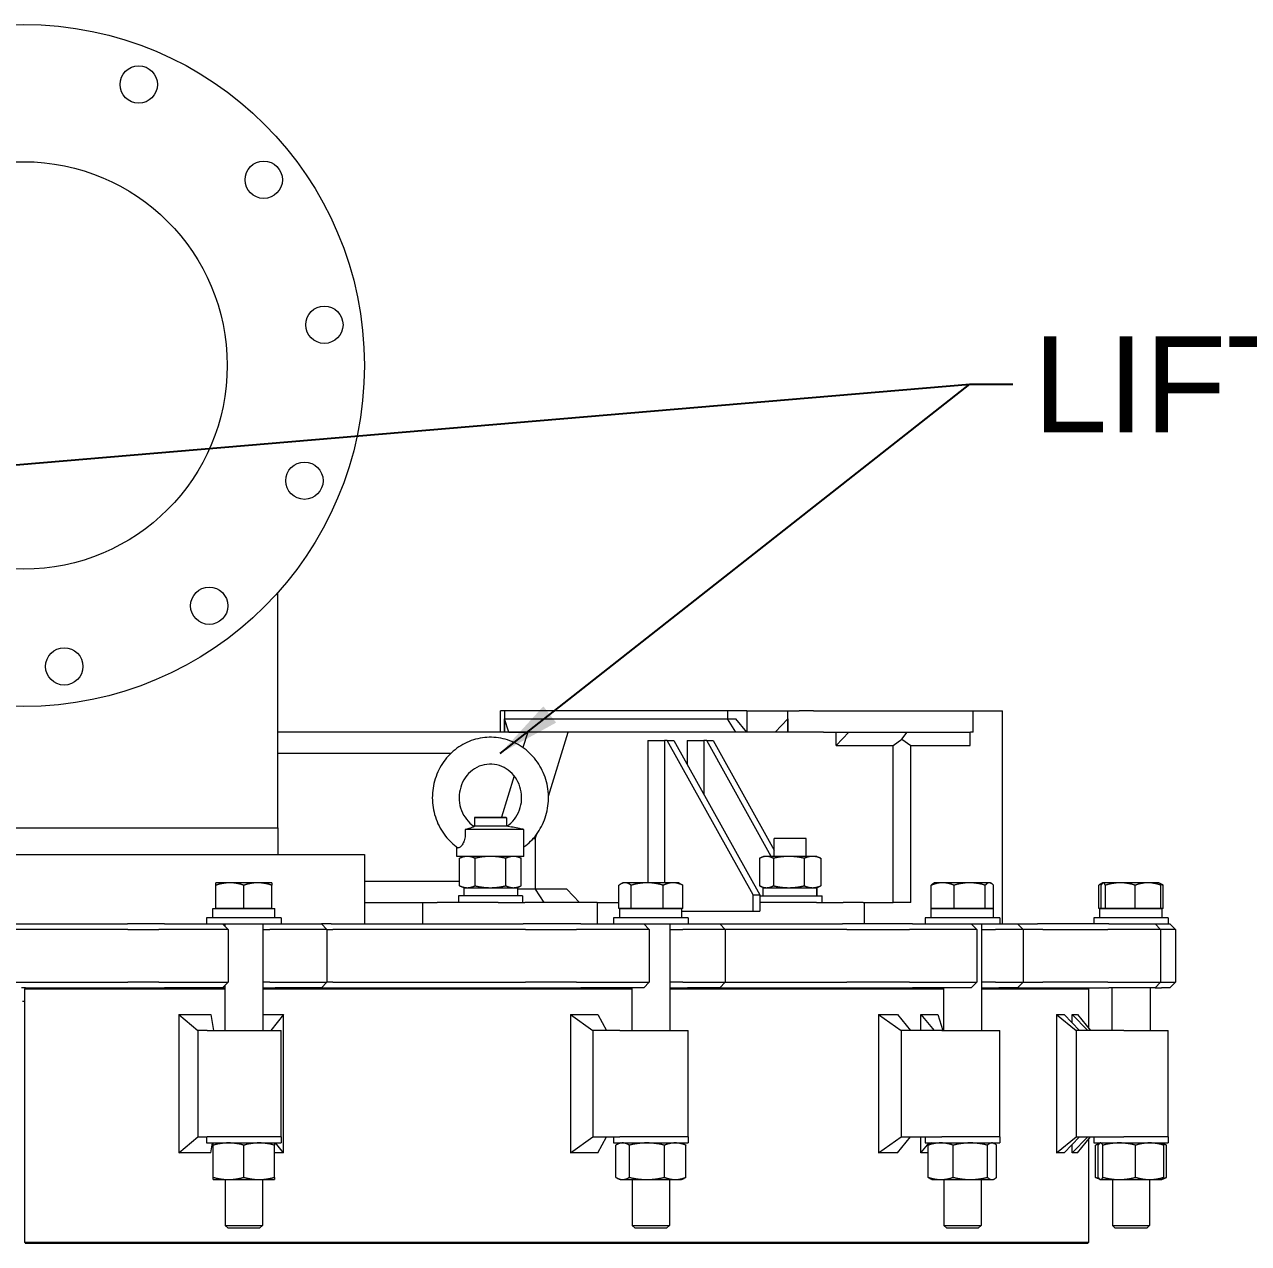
# Model space of a CAD drawing. Header units: inches. Extents: x 19 to 503, y 6 to 322.
# Drawn here: x 253.41 to 282.14, y 124.9 to 153.5 of the extents above; entities that cross this region are included whole.
import ezdxf

# ---------------------------------------------------------------- set-up
doc = ezdxf.new("R2010")
doc.units = ezdxf.units.IN
doc.header["$LTSCALE"] = 15
doc.header["$MEASUREMENT"] = 0
doc.layers.add('Symbol (ANSI)', color=7, linetype='Continuous', lineweight=25)
doc.layers.add('Visible (ANSI)', color=7, linetype='Continuous', lineweight=50)
doc.styles.add('MEMCOR Medium', font='arial.ttf')
doc.dimstyles.new('Default (ANSI)$7', dxfattribs={"dimscale": 15, "dimtxt": 0.15, "dimasz": 0.098425, "dimexe": 0.125, "dimexo": 0.0625, "dimgap": 0.031496, "dimtad": 0, "dimtih": 1, "dimtoh": 1, "dimdec": 4, "dimrnd": 1e-08, "dimzin": 3, "dimdsep": 46, "dimlunit": 5, "dimtxsty": 'MEMCOR Medium', "dimcen": 0.09, "dimdle": 0.393701, "dimclrd": 256, "dimclre": 256, "dimclrt": 256, "dimadec": 0, "dimazin": 1, "dimtfac": 0.8, "dimtofl": 0, "dimtmove": 0, "dimatfit": 3, "dimfxl": 1, "dimfrac": 1, "dimtolj": 1, "dimtzin": 4, "dimlwd": -1, "dimlwe": -1, "dimarcsym": 0})

msp = doc.modelspace()

# ---------------------------------------------------------------- linework, layer by layer
at = {"layer": 'Visible (ANSI)', "linetype": 'Continuous', "lineweight": 18}
for p, q in [((259.35627, 134.65094), (259.35627, 140.17337)), ((264.57703, 137.40094), (264.59172, 137.40094)), ((264.57703, 137.40094), (264.57703, 136.90094)), ((264.67887, 137.40094), (264.59172, 137.40094)), ((269.90968, 137.40094), (264.67887, 137.40094)), ((264.67887, 137.40094), (264.67887, 136.90094)), ((270.36383, 137.40094), (269.90968, 137.40094)), ((269.90968, 137.40094), (269.90968, 137.21344)), ((270.36383, 137.40094), (271.12383, 137.40094)), ((270.36383, 137.40094), (270.36383, 136.90094)), ((271.12383, 137.40094), (271.32726, 137.40094)), ((271.32726, 137.40094), (271.59549, 137.40094)), ((271.32726, 136.90094), (271.32726, 137.40094)), ((271.9309, 137.40094), (271.59549, 137.40094)), ((271.9309, 137.40094), (275.61497, 137.40094)), ((275.61497, 137.40094), (275.67225, 137.40094)), ((275.67225, 137.40094), (275.67663, 137.40094)), ((275.67663, 137.40094), (276.36383, 137.40094)), ((275.67663, 136.90094), (275.67663, 137.40094)), ((276.36383, 132.40094), (276.36383, 137.40094)), ((264.77544, 136.90094), (264.67887, 137.21344)), ((264.67887, 136.90094), (264.67887, 137.21344)), ((264.67887, 137.21344), (269.90968, 137.21344)), ((269.90968, 137.21344), (270.10785, 137.21344)), ((270.10569, 136.90094), (269.90968, 137.21344)), ((270.36383, 136.90094), (270.10785, 137.21344)), ((271.03005, 136.90094), (271.32726, 137.21344)), ((271.32726, 137.21344), (271.32726, 136.90094)), ((265.22081, 136.90094), (259.35627, 136.90094)), ((264.77544, 136.90094), (265.22081, 136.90094)), ((265.22081, 136.90094), (265.10792, 136.53562)), ((266.17187, 136.90094), (265.22081, 136.90094)), ((265.70788, 135.39943), (266.17187, 136.90094)), ((272.15943, 136.90094), (266.17187, 136.90094)), ((272.15943, 136.90094), (275.61497, 136.90094)), ((272.45664, 136.58844), (272.75384, 136.90094)), ((272.45664, 136.58844), (272.45664, 136.90094)), ((274.00526, 136.73704), (274.12434, 136.90094)), ((275.60383, 136.58844), (275.60383, 136.90094)), ((275.67225, 136.90094), (275.61497, 136.90094)), ((275.67225, 136.90094), (275.67663, 136.90094)), ((268.03756, 136.70094), (268.43133, 136.70094)), ((268.03756, 136.70094), (268.03756, 133.36457)), ((268.49553, 136.70094), (268.43133, 136.70094)), ((268.43133, 136.70094), (268.43133, 133.36457)), ((270.51177, 133.08094), (268.49553, 136.70094)), ((268.49553, 136.70094), (268.65004, 136.70094)), ((268.65004, 136.70094), (270.66628, 133.08094)), ((268.96461, 136.70094), (269.35839, 136.70094)), ((268.96461, 136.70094), (268.96461, 136.13615)), ((269.42258, 136.70094), (269.35839, 136.70094)), ((269.35839, 136.70094), (269.35839, 135.42916)), ((270.93643, 133.98294), (269.42258, 136.70094)), ((269.42258, 136.70094), (269.57709, 136.70094)), ((269.57709, 136.70094), (271.00773, 134.13234)), ((272.45664, 136.58844), (273.80073, 136.58844)), ((273.80073, 136.58844), (274.00526, 136.73704)), ((273.80073, 132.90094), (273.80073, 136.58844)), ((274.00526, 136.73704), (274.2098, 136.58844)), ((274.2098, 132.90094), (274.2098, 136.58844)), ((274.2098, 136.58844), (275.60383, 136.58844)), ((263.41869, 136.40094), (259.35627, 136.40094)), ((264.90283, 135.87193), (264.60278, 134.90094)), ((263.98251, 134.90094), (263.97001, 134.88844)), ((264.72001, 134.88844), (263.97001, 134.88844)), ((263.97001, 134.88844), (263.97001, 134.69194)), ((263.98251, 134.90094), (264.70751, 134.90094)), ((264.70751, 134.90094), (264.72001, 134.88844)), ((264.72001, 134.88844), (264.72001, 134.69194)), ((247.41927, 134.65094), (259.35727, 134.65094)), ((259.35727, 134.65094), (259.35727, 134.02594)), ((265.12929, 134.61286), (263.75168, 134.61286)), ((264.76036, 134.69194), (263.95834, 134.69194)), ((264.76036, 134.69194), (264.83104, 134.67692)), ((265.39933, 134.40094), (265.43125, 134.50423)), ((263.55761, 133.98294), (263.55761, 134.20376)), ((265.13242, 133.98294), (265.13242, 134.29538)), ((265.34816, 134.40094), (265.39933, 134.40094)), ((265.39933, 134.40094), (265.39933, 133.21344)), ((271.75773, 134.40094), (271.00773, 134.40094)), ((271.00773, 133.98294), (271.00773, 134.40094)), ((271.75773, 133.98294), (271.75773, 134.40094)), ((245.38827, 134.02594), (261.38827, 134.02594)), ((261.38827, 134.02594), (261.38827, 132.40094)), ((265.13242, 133.98294), (263.55761, 133.98294)), ((263.72001, 133.98294), (263.62333, 133.93785)), ((263.62333, 133.29403), (263.62333, 133.93785)), ((263.98417, 133.29403), (263.98417, 133.93785)), ((264.70586, 133.29403), (264.70586, 133.93785)), ((264.97001, 133.98294), (265.0667, 133.93785)), ((265.0667, 133.29403), (265.0667, 133.93785)), ((270.66207, 133.93785), (270.66207, 133.29403)), ((270.75773, 133.98294), (270.6817, 133.94749)), ((270.82551, 133.98294), (270.75773, 133.98294)), ((271.34927, 133.98294), (270.82551, 133.98294)), ((270.98894, 133.93785), (270.98894, 133.29403)), ((271.90649, 133.98294), (271.34927, 133.98294)), ((271.7096, 133.93785), (271.7096, 133.29403)), ((272.00773, 133.98294), (271.90649, 133.98294)), ((272.00773, 133.98294), (272.08375, 133.94749)), ((272.10338, 133.93785), (272.10338, 133.29403)), ((258.23041, 133.36457), (257.90241, 133.36457)), ((257.90241, 132.76057), (257.90241, 133.30598)), ((258.88641, 133.36457), (258.23041, 133.36457)), ((258.55841, 132.76057), (258.55841, 133.30598)), ((259.21441, 133.36457), (258.88641, 133.36457)), ((259.21441, 132.76057), (259.21441, 133.30598)), ((261.38827, 133.40094), (263.62333, 133.40094)), ((267.36056, 132.76057), (267.36056, 133.30598)), ((267.45556, 133.36457), (267.40151, 133.33336)), ((267.5055, 133.36457), (267.45556, 133.36457)), ((268.02594, 133.36457), (267.5055, 133.36457)), ((267.65044, 132.76057), (267.65044, 133.30598)), ((268.632, 133.36457), (268.02594, 133.36457)), ((268.40144, 132.76057), (268.40144, 133.30598)), ((268.76756, 133.36457), (268.632, 133.36457)), ((268.76756, 133.36457), (268.82161, 133.33336)), ((268.86257, 132.76057), (268.86257, 133.30598)), ((274.69156, 132.76057), (274.69156, 133.30598)), ((274.76723, 133.36457), (274.74409, 133.35121)), ((274.95937, 133.36457), (274.76723, 133.36457)), ((275.59302, 133.36457), (274.95937, 133.36457)), ((275.22718, 132.76057), (275.22718, 133.30598)), ((276.05688, 133.36457), (275.59302, 133.36457)), ((275.95886, 132.76057), (275.95886, 133.30598)), ((276.07923, 133.36457), (276.05688, 133.36457)), ((276.07923, 133.36457), (276.10238, 133.35121)), ((276.15491, 132.76057), (276.15491, 133.30598)), ((278.71862, 133.3613), (278.6228, 133.30598)), ((278.6228, 132.76057), (278.6228, 133.30598)), ((278.68046, 132.76057), (278.68046, 133.30598)), ((278.72428, 133.36457), (278.71862, 133.3613)), ((278.72989, 133.36457), (278.72428, 133.36457)), ((279.12924, 133.36457), (278.72989, 133.36457)), ((278.77933, 132.76057), (278.77933, 133.30598)), ((279.77963, 133.36457), (279.12924, 133.36457)), ((279.47915, 132.76057), (279.47915, 133.30598)), ((280.03628, 133.36457), (279.77963, 133.36457)), ((280.03628, 133.36457), (280.04194, 133.3613)), ((280.04194, 133.3613), (280.13777, 133.30598)), ((280.08011, 132.76057), (280.08011, 133.30598)), ((280.13777, 132.76057), (280.13777, 133.30598)), ((265.09501, 133.06094), (263.59501, 133.06094)), ((263.59501, 133.06094), (263.59501, 132.90094)), ((263.72001, 133.24894), (263.62333, 133.29403)), ((263.71954, 133.24894), (263.71954, 133.06094)), ((263.71954, 133.24894), (264.97751, 133.24894)), ((264.97001, 133.24894), (265.0667, 133.29403)), ((264.97751, 133.24894), (264.97751, 133.06094)), ((265.39933, 133.21344), (264.97751, 133.21344)), ((265.09501, 133.06094), (265.09501, 132.90094)), ((266.14097, 133.21344), (265.39933, 133.21344)), ((265.39933, 133.21344), (265.59997, 132.90094)), ((266.14097, 133.21344), (266.43817, 132.90094)), ((270.51177, 133.08094), (270.66628, 133.08094)), ((270.51177, 132.70094), (270.51177, 133.08094)), ((270.66628, 133.08094), (270.66628, 132.70094)), ((270.66628, 133.06094), (272.13273, 133.06094)), ((270.75773, 133.24894), (270.6817, 133.28439)), ((270.75023, 133.24894), (272.00455, 133.24894)), ((270.75023, 133.06094), (270.75023, 133.24894)), ((272.00455, 133.06094), (272.00455, 133.24894)), ((272.00455, 133.24894), (272.00773, 133.24894)), ((272.00773, 133.24894), (272.08375, 133.28439)), ((272.0111, 133.24894), (272.00773, 133.24894)), ((272.0111, 133.06094), (272.0111, 133.24894)), ((272.13273, 132.90094), (272.13273, 133.06094)), ((257.82891, 132.76056), (259.28791, 132.76056)), ((257.82891, 132.54156), (257.82891, 132.76056)), ((258.23041, 132.76057), (257.90241, 132.76057)), ((257.90241, 132.76057), (257.90241, 132.76056)), ((258.55841, 132.76057), (258.23041, 132.76057)), ((258.88641, 132.76057), (258.55841, 132.76057)), ((259.21441, 132.76057), (258.88641, 132.76057)), ((259.21441, 132.76057), (259.21441, 132.76056)), ((259.28791, 132.54156), (259.28791, 132.76056)), ((261.38827, 132.90094), (262.75256, 132.90094)), ((262.75256, 132.90094), (263.09805, 132.90094)), ((262.75256, 132.90094), (262.75256, 132.40094)), ((264.52463, 132.90094), (263.09805, 132.90094)), ((264.52463, 132.90094), (265.15467, 132.90094)), ((266.85426, 132.90094), (265.15467, 132.90094)), ((266.85426, 132.90094), (267.36056, 132.90094)), ((266.85426, 132.90094), (266.85426, 132.40094)), ((267.5055, 132.76057), (267.36056, 132.76057)), ((267.38206, 132.76056), (268.84106, 132.76056)), ((267.38206, 132.54156), (267.38206, 132.76056)), ((267.45556, 132.76057), (267.45556, 132.76056)), ((267.65044, 132.76057), (267.5055, 132.76057)), ((268.02594, 132.76057), (267.65044, 132.76057)), ((268.40144, 132.76057), (268.02594, 132.76057)), ((268.632, 132.76057), (268.40144, 132.76057)), ((268.86257, 132.76057), (268.632, 132.76057)), ((268.76756, 132.76057), (268.76756, 132.76056)), ((268.84106, 132.54156), (268.84106, 132.76056)), ((271.99776, 132.90094), (270.66628, 132.90094)), ((271.99776, 132.90094), (272.62779, 132.90094)), ((273.09132, 132.90094), (272.62779, 132.90094)), ((273.09132, 132.90094), (273.11579, 132.90094)), ((273.11579, 132.90094), (273.80073, 132.90094)), ((273.11579, 132.90094), (273.11579, 132.40094)), ((274.2098, 132.90094), (273.80073, 132.90094)), ((274.95937, 132.76057), (274.69156, 132.76057)), ((274.69373, 132.76056), (276.15273, 132.76056)), ((274.69373, 132.54156), (274.69373, 132.76056)), ((274.76723, 132.76057), (274.76723, 132.76056)), ((275.22718, 132.76057), (274.95937, 132.76057)), ((275.59302, 132.76057), (275.22718, 132.76057)), ((275.95886, 132.76057), (275.59302, 132.76057)), ((276.05688, 132.76057), (275.95886, 132.76057)), ((276.15491, 132.76057), (276.05688, 132.76057)), ((276.07923, 132.76057), (276.07923, 132.76056)), ((276.15273, 132.54156), (276.15273, 132.76056)), ((278.68046, 132.76057), (278.6228, 132.76057)), ((278.65078, 132.76056), (280.10978, 132.76056)), ((278.65078, 132.54156), (278.65078, 132.76056)), ((278.72989, 132.76057), (278.68046, 132.76057)), ((278.72428, 132.76057), (278.72428, 132.76056)), ((278.77933, 132.76057), (278.72989, 132.76057)), ((279.12924, 132.76057), (278.77933, 132.76057)), ((279.47915, 132.76057), (279.12924, 132.76057)), ((279.77963, 132.76057), (279.47915, 132.76057)), ((280.08011, 132.76057), (279.77963, 132.76057)), ((280.03628, 132.76057), (280.03628, 132.76056)), ((280.13777, 132.76057), (280.08011, 132.76057)), ((280.10978, 132.54156), (280.10978, 132.76056)), ((259.43341, 132.54156), (257.68341, 132.54156)), ((257.68341, 132.54156), (257.68341, 132.40094)), ((259.43341, 132.54156), (259.43341, 132.40094)), ((268.98656, 132.54156), (267.23656, 132.54156)), ((267.23656, 132.54156), (267.23656, 132.40094)), ((268.84106, 132.70094), (270.51177, 132.70094)), ((268.98656, 132.54156), (268.98656, 132.40094)), ((270.51177, 132.70094), (270.66628, 132.70094)), ((276.29823, 132.54156), (274.54823, 132.54156)), ((274.54823, 132.54156), (274.54823, 132.40094)), ((276.29823, 132.54156), (276.29823, 132.40094)), ((280.25528, 132.54156), (278.50528, 132.54156)), ((278.50528, 132.54156), (278.50528, 132.40094)), ((280.25528, 132.54156), (280.25528, 132.40094)), ((255.83815, 132.27094), (250.9384, 132.27094)), ((250.95114, 132.40094), (255.82541, 132.40094)), ((256.50504, 132.40094), (255.82541, 132.40094)), ((255.83815, 132.27094), (256.37754, 132.27094)), ((256.37754, 132.27094), (256.56656, 132.27094)), ((256.69406, 132.40094), (256.50504, 132.40094)), ((257.70509, 132.27094), (256.56656, 132.27094)), ((256.69406, 132.40094), (257.68459, 132.40094)), ((257.68459, 132.40094), (257.96068, 132.40094)), ((257.98251, 132.27094), (257.70509, 132.27094)), ((257.96068, 132.40094), (258.06054, 132.40094)), ((258.19054, 132.27094), (257.98251, 132.27094)), ((258.06054, 132.40094), (258.19054, 132.27094)), ((258.06054, 132.40094), (259.29481, 132.40094)), ((258.11091, 132.40094), (258.11091, 132.35057)), ((258.19054, 132.27094), (258.19054, 131.03094)), ((259.00591, 132.40094), (259.00591, 129.90094)), ((259.00591, 132.27094), (259.16652, 132.27094)), ((259.46725, 132.27094), (259.16652, 132.27094)), ((259.29481, 132.40094), (259.43837, 132.40094)), ((259.43837, 132.40094), (259.71089, 132.40094)), ((259.74107, 132.27094), (259.46725, 132.27094)), ((259.71089, 132.40094), (260.37892, 132.40094)), ((260.50892, 132.27094), (259.74107, 132.27094)), ((260.60818, 132.40094), (260.37892, 132.40094)), ((260.37892, 132.40094), (260.50892, 132.27094)), ((260.50892, 132.27094), (260.64592, 132.27094)), ((260.50892, 132.27094), (260.50892, 131.03094)), ((260.60818, 132.40094), (265.11142, 132.40094)), ((265.1727, 132.27094), (260.64592, 132.27094)), ((265.93222, 132.40094), (265.11142, 132.40094)), ((265.1727, 132.27094), (265.82413, 132.27094)), ((265.82413, 132.27094), (266.3624, 132.27094)), ((266.4705, 132.40094), (265.93222, 132.40094)), ((267.71751, 132.27094), (266.3624, 132.27094)), ((266.4705, 132.40094), (267.64944, 132.40094)), ((267.64944, 132.40094), (267.88708, 132.40094)), ((267.95629, 132.27094), (267.71751, 132.27094)), ((267.88708, 132.40094), (267.9432, 132.40094)), ((267.9432, 132.40094), (268.0732, 132.27094)), ((267.9432, 132.40094), (268.97276, 132.40094)), ((268.0732, 132.27094), (267.95629, 132.27094)), ((268.0732, 132.27094), (268.0732, 131.03094)), ((268.55906, 132.40094), (268.55906, 129.90094)), ((268.55906, 132.27094), (268.86253, 132.27094)), ((269.21499, 132.27094), (268.86253, 132.27094)), ((268.97276, 132.40094), (269.1398, 132.40094)), ((269.1398, 132.40094), (269.36725, 132.40094)), ((269.44352, 132.27094), (269.21499, 132.27094)), ((269.36725, 132.40094), (269.72681, 132.40094)), ((269.85681, 132.27094), (269.44352, 132.27094)), ((269.72681, 132.40094), (272.61269, 132.40094)), ((269.72681, 132.40094), (269.85681, 132.27094)), ((272.71318, 132.27094), (269.85681, 132.27094)), ((269.85681, 132.27094), (269.85681, 131.03094)), ((273.44969, 132.40094), (272.61269, 132.40094)), ((272.71318, 132.27094), (273.37747, 132.27094)), ((273.37747, 132.27094), (274.18306, 132.27094)), ((274.25528, 132.40094), (273.44969, 132.40094)), ((275.54843, 132.27094), (274.18306, 132.27094)), ((274.25528, 132.40094), (275.44315, 132.40094)), ((275.44315, 132.40094), (275.60616, 132.40094)), ((275.71222, 132.27094), (275.54843, 132.27094)), ((275.60616, 132.40094), (275.62827, 132.40094)), ((275.62827, 132.40094), (275.75827, 132.27094)), ((275.62827, 132.40094), (276.29823, 132.40094)), ((275.75827, 132.27094), (275.71222, 132.27094)), ((275.75827, 132.27094), (275.75827, 131.03094)), ((275.87073, 132.40094), (275.87073, 129.90094)), ((275.87073, 132.27094), (276.20273, 132.27094)), ((276.55325, 132.27094), (276.20273, 132.27094)), ((276.29823, 132.40094), (276.44321, 132.40094)), ((276.44321, 132.40094), (276.59096, 132.40094)), ((276.70171, 132.27094), (276.55325, 132.27094)), ((276.59096, 132.40094), (276.71977, 132.40094)), ((276.84977, 132.27094), (276.70171, 132.27094)), ((276.71977, 132.40094), (277.18722, 132.40094)), ((276.71977, 132.40094), (276.84977, 132.27094)), ((277.31162, 132.27094), (276.84977, 132.27094)), ((276.84977, 132.27094), (276.84977, 131.03094)), ((277.913, 132.40094), (277.18722, 132.40094)), ((277.31162, 132.27094), (277.88763, 132.27094)), ((277.88763, 132.27094), (278.83789, 132.27094)), ((278.86325, 132.40094), (277.913, 132.40094)), ((280.00566, 132.27094), (278.83789, 132.27094)), ((278.86325, 132.40094), (279.87921, 132.40094)), ((279.87921, 132.40094), (279.94278, 132.40094)), ((279.94278, 132.40094), (279.94577, 132.40094)), ((279.94577, 132.40094), (280.07577, 132.27094)), ((279.94577, 132.40094), (280.25528, 132.40094)), ((280.06953, 132.27094), (280.00566, 132.27094)), ((280.07577, 132.27094), (280.06953, 132.27094)), ((280.36486, 132.27094), (280.07577, 132.27094)), ((280.07577, 132.27094), (280.07577, 131.03094)), ((280.25528, 132.40094), (280.28227, 132.40094)), ((280.28227, 132.40094), (280.29316, 132.40094)), ((280.29316, 132.40094), (280.42316, 132.27094)), ((280.41064, 132.27094), (280.36486, 132.27094)), ((280.42316, 132.27094), (280.41064, 132.27094)), ((280.42316, 132.27094), (280.42316, 131.03094)), ((250.9384, 131.03094), (255.83815, 131.03094)), ((256.37754, 131.03094), (255.83815, 131.03094)), ((256.56656, 131.03094), (256.37754, 131.03094)), ((256.56656, 131.03094), (257.70509, 131.03094)), ((257.70509, 131.03094), (257.98251, 131.03094)), ((257.98251, 131.03094), (258.19054, 131.03094)), ((258.06054, 130.90094), (258.19054, 131.03094)), ((259.16652, 131.03094), (259.00591, 131.03094)), ((259.16652, 131.03094), (259.46725, 131.03094)), ((259.46725, 131.03094), (259.74107, 131.03094)), ((259.74107, 131.03094), (260.50892, 131.03094)), ((260.37892, 130.90094), (260.50892, 131.03094)), ((260.64592, 131.03094), (260.50892, 131.03094)), ((260.64592, 131.03094), (265.1727, 131.03094)), ((265.82413, 131.03094), (265.1727, 131.03094)), ((266.3624, 131.03094), (265.82413, 131.03094)), ((266.3624, 131.03094), (267.71751, 131.03094)), ((267.71751, 131.03094), (267.95629, 131.03094)), ((267.9432, 130.90094), (268.0732, 131.03094)), ((267.95629, 131.03094), (268.0732, 131.03094)), ((268.86253, 131.03094), (268.55906, 131.03094)), ((268.86253, 131.03094), (269.21499, 131.03094)), ((269.21499, 131.03094), (269.44352, 131.03094)), ((269.44352, 131.03094), (269.85681, 131.03094)), ((269.72681, 130.90094), (269.85681, 131.03094)), ((269.85681, 131.03094), (272.71318, 131.03094)), ((273.37747, 131.03094), (272.71318, 131.03094)), ((274.18306, 131.03094), (273.37747, 131.03094)), ((274.18306, 131.03094), (275.54843, 131.03094)), ((275.54843, 131.03094), (275.71222, 131.03094)), ((275.62827, 130.90094), (275.75827, 131.03094)), ((275.71222, 131.03094), (275.75827, 131.03094)), ((276.20273, 131.03094), (275.87073, 131.03094)), ((276.20273, 131.03094), (276.55325, 131.03094)), ((276.55325, 131.03094), (276.70171, 131.03094)), ((276.70171, 131.03094), (276.84977, 131.03094)), ((276.71977, 130.90094), (276.84977, 131.03094)), ((276.84977, 131.03094), (277.31162, 131.03094)), ((277.88763, 131.03094), (277.31162, 131.03094)), ((278.83789, 131.03094), (277.88763, 131.03094)), ((278.83789, 131.03094), (280.00566, 131.03094)), ((279.94577, 130.90094), (280.07577, 131.03094)), ((280.00566, 131.03094), (280.06953, 131.03094)), ((280.06953, 131.03094), (280.07577, 131.03094)), ((280.07577, 131.03094), (280.36486, 131.03094)), ((280.29316, 130.90094), (280.42316, 131.03094)), ((280.36486, 131.03094), (280.41064, 131.03094)), ((280.41064, 131.03094), (280.42316, 131.03094)), ((253.4345, 130.90094), (253.34205, 130.90094)), ((258.11091, 130.86969), (253.41009, 130.86969)), ((253.41009, 130.86969), (253.41009, 124.93219)), ((253.4345, 130.90094), (256.17034, 130.90094)), ((256.17034, 130.90094), (256.50504, 130.90094)), ((256.50504, 130.90094), (256.69406, 130.90094)), ((257.68459, 130.90094), (256.69406, 130.90094)), ((257.96068, 130.90094), (257.68459, 130.90094)), ((258.06054, 130.90094), (257.96068, 130.90094)), ((258.06054, 130.90094), (258.11091, 130.90094)), ((258.11091, 130.95131), (258.11091, 129.90094)), ((259.00591, 130.90094), (259.29402, 130.90094)), ((267.66406, 130.86969), (259.00591, 130.86969)), ((259.43837, 130.90094), (259.29402, 130.90094)), ((259.71089, 130.90094), (259.43837, 130.90094)), ((260.37892, 130.90094), (259.71089, 130.90094)), ((260.37892, 130.90094), (265.45467, 130.90094)), ((265.45467, 130.90094), (265.93222, 130.90094)), ((265.93222, 130.90094), (266.4705, 130.90094)), ((267.64944, 130.90094), (266.4705, 130.90094)), ((267.88708, 130.90094), (267.64944, 130.90094)), ((267.66406, 130.90094), (267.66406, 129.90094)), ((267.9432, 130.90094), (267.88708, 130.90094)), ((268.55906, 130.90094), (268.97062, 130.90094)), ((274.97573, 130.86969), (268.55906, 130.86969)), ((269.1398, 130.90094), (268.97062, 130.90094)), ((269.36725, 130.90094), (269.1398, 130.90094)), ((269.72681, 130.90094), (269.36725, 130.90094)), ((269.72681, 130.90094), (272.902, 130.90094)), ((272.902, 130.90094), (273.44969, 130.90094)), ((273.44969, 130.90094), (274.25528, 130.90094)), ((275.44315, 130.90094), (274.25528, 130.90094)), ((274.97573, 130.90094), (274.97573, 129.90094)), ((275.60616, 130.90094), (275.44315, 130.90094)), ((275.62827, 130.90094), (275.60616, 130.90094)), ((275.87073, 130.90094), (276.27496, 130.90094)), ((278.3895, 130.86969), (275.87073, 130.86969)), ((276.44321, 130.90094), (276.27496, 130.90094)), ((276.59096, 130.90094), (276.44321, 130.90094)), ((276.71977, 130.90094), (276.59096, 130.90094)), ((276.71977, 130.90094), (277.37854, 130.90094)), ((277.37854, 130.90094), (277.913, 130.90094)), ((277.913, 130.90094), (278.86325, 130.90094)), ((278.35825, 130.90094), (278.3895, 130.86969)), ((278.3895, 129.95309), (278.3895, 130.86969)), ((279.87921, 130.90094), (278.86325, 130.90094)), ((278.93278, 130.90094), (278.93278, 129.90094)), ((279.82778, 130.90094), (279.82778, 129.90094)), ((279.94278, 130.90094), (279.87921, 130.90094)), ((279.94577, 130.90094), (279.94278, 130.90094)), ((279.94577, 130.90094), (280.095, 130.90094)), ((280.23671, 130.90094), (280.095, 130.90094)), ((280.28227, 130.90094), (280.23671, 130.90094)), ((280.29316, 130.90094), (280.28227, 130.90094)), ((253.36646, 130.58594), (253.41009, 130.58594)), ((257.03384, 130.27579), (257.03384, 127.02609)), ((257.03384, 130.27579), (257.78168, 130.27579)), ((257.03384, 130.27579), (257.47777, 129.90094)), ((257.78168, 130.27579), (257.84755, 129.90094)), ((259.00591, 130.27579), (259.4855, 130.27579)), ((259.4855, 130.27579), (259.19415, 129.90094)), ((259.4855, 127.02609), (259.4855, 130.27579)), ((266.22163, 130.27579), (266.22163, 127.02609)), ((266.22163, 130.27579), (266.86592, 130.27579)), ((266.22163, 130.27579), (266.75056, 129.90094)), ((266.86592, 130.27579), (267.06801, 129.90094)), ((273.45566, 130.27579), (273.45566, 127.02609)), ((273.45566, 130.27579), (273.89831, 130.27579)), ((273.45566, 130.27579), (273.98906, 129.90094)), ((273.89831, 130.27579), (274.20585, 129.90094)), ((274.44568, 130.27579), (274.76142, 129.90094)), ((274.44568, 129.90094), (274.44568, 130.27579)), ((274.44568, 130.27579), (274.84442, 130.27579)), ((274.84442, 130.27579), (274.9613, 129.90094)), ((277.63461, 130.27579), (277.63461, 127.02609)), ((277.63461, 130.27579), (277.80824, 130.27579)), ((277.63461, 130.27579), (278.09127, 129.90094)), ((277.80824, 130.27579), (278.1744, 129.90094)), ((278.00045, 130.27579), (278.36949, 129.90094)), ((278.00045, 130.07902), (278.00045, 130.27579)), ((278.00045, 130.27579), (278.12228, 130.27579)), ((278.12228, 130.27579), (278.43268, 129.90094)), ((257.70022, 129.90094), (257.47777, 129.90094)), ((257.47777, 129.90094), (257.47777, 127.40094)), ((257.70022, 129.90094), (259.43341, 129.90094)), ((259.43341, 127.40094), (259.43341, 129.90094)), ((267.38403, 129.90094), (266.75056, 129.90094)), ((266.75056, 129.90094), (266.75056, 127.40094)), ((267.38403, 129.90094), (268.98656, 129.90094)), ((268.98656, 127.40094), (268.98656, 129.90094)), ((274.93711, 129.90094), (273.98906, 129.90094)), ((273.98906, 129.90094), (273.98906, 127.40094)), ((274.93711, 129.90094), (276.29823, 129.90094)), ((276.29823, 127.40094), (276.29823, 129.90094)), ((279.20958, 129.90094), (278.09127, 129.90094)), ((278.09127, 129.90094), (278.09127, 127.40094)), ((279.20958, 129.90094), (280.25528, 129.90094)), ((280.25528, 127.40094), (280.25528, 129.90094)), ((257.03384, 127.02609), (257.47777, 127.40094)), ((257.47777, 127.40094), (257.70022, 127.40094)), ((257.68341, 127.40094), (257.68341, 127.26031)), ((259.43341, 127.40094), (257.70022, 127.40094)), ((259.43341, 127.40094), (257.70022, 127.40094)), ((259.43341, 127.40094), (259.43341, 127.26031)), ((266.22163, 127.02609), (266.75056, 127.40094)), ((266.75056, 127.40094), (267.38403, 127.40094)), ((266.86592, 127.02609), (267.06801, 127.40094)), ((267.23656, 127.40094), (267.23656, 127.26031)), ((268.98656, 127.40094), (267.38403, 127.40094)), ((268.98656, 127.40094), (267.38403, 127.40094)), ((268.98656, 127.40094), (268.98656, 127.26031)), ((273.45566, 127.02609), (273.98906, 127.40094)), ((273.89831, 127.02609), (274.20585, 127.40094)), ((273.98906, 127.40094), (274.93711, 127.40094)), ((274.44568, 127.02609), (274.44568, 127.40094)), ((274.54823, 127.40094), (274.54823, 127.26031)), ((276.29823, 127.40094), (274.93711, 127.40094)), ((276.29823, 127.40094), (274.93711, 127.40094)), ((276.29823, 127.40094), (276.29823, 127.26031)), ((277.63461, 127.02609), (278.09127, 127.40094)), ((277.80824, 127.02609), (278.1744, 127.40094)), ((278.00045, 127.02609), (278.36949, 127.40094)), ((278.09127, 127.40094), (279.20958, 127.40094)), ((278.12228, 127.02609), (278.43268, 127.40094)), ((278.3895, 124.93219), (278.3895, 127.34879)), ((278.50528, 127.40094), (278.50528, 127.26031)), ((280.25528, 127.40094), (279.20958, 127.40094)), ((280.25528, 127.40094), (279.20958, 127.40094)), ((280.25528, 127.40094), (280.25528, 127.26031)), ((257.78168, 127.02609), (257.03384, 127.02609)), ((257.68341, 127.26031), (259.43341, 127.26031)), ((257.78168, 127.02609), (257.82284, 127.26031)), ((257.83941, 126.45318), (257.83941, 127.20845)), ((258.55841, 126.45318), (258.55841, 127.20845)), ((259.27741, 126.45318), (259.27741, 127.20845)), ((259.4855, 127.02609), (259.27741, 127.02609)), ((259.4855, 127.02609), (259.30345, 127.26031)), ((266.86592, 127.02609), (266.22163, 127.02609)), ((267.23656, 127.26031), (268.98656, 127.26031)), ((267.28844, 126.45318), (267.28844, 127.20845)), ((267.39256, 127.26031), (267.33332, 127.23269)), ((267.60615, 126.45318), (267.60615, 127.20845)), ((268.42928, 126.45318), (268.42928, 127.20845)), ((268.83056, 127.26031), (268.8898, 127.23269)), ((268.93469, 126.45318), (268.93469, 127.20845)), ((273.89831, 127.02609), (273.45566, 127.02609)), ((274.44568, 127.02609), (274.64297, 127.26031)), ((274.62129, 127.02609), (274.44568, 127.02609)), ((274.54823, 127.26031), (276.29823, 127.26031)), ((274.62129, 126.45318), (274.62129, 127.20845)), ((274.70423, 127.26031), (274.67887, 127.24849)), ((275.20836, 126.45318), (275.20836, 127.20845)), ((276.0103, 126.45318), (276.0103, 127.20845)), ((276.14223, 127.26031), (276.1676, 127.24849)), ((276.22517, 126.45318), (276.22517, 127.20845)), ((277.80824, 127.02609), (277.63461, 127.02609)), ((278.00045, 127.02609), (278.00045, 127.22286)), ((278.12228, 127.02609), (278.00045, 127.02609)), ((278.50528, 127.26031), (280.25528, 127.26031)), ((278.65508, 127.25742), (278.55005, 127.20845)), ((278.55005, 126.45318), (278.55005, 127.20845)), ((278.61325, 126.45318), (278.61325, 127.20845)), ((278.66128, 127.26031), (278.65508, 127.25742)), ((278.72162, 126.45318), (278.72162, 127.20845)), ((279.48865, 126.45318), (279.48865, 127.20845)), ((280.09928, 127.26031), (280.10549, 127.25742)), ((280.10549, 127.25742), (280.21051, 127.20845)), ((280.14731, 126.45318), (280.14731, 127.20845)), ((280.21051, 126.45318), (280.21051, 127.20845)), ((267.39256, 126.40131), (267.33332, 126.42894)), ((268.83056, 126.40131), (268.8898, 126.42894)), ((274.70423, 126.40131), (274.67887, 126.41314)), ((276.14223, 126.40131), (276.1676, 126.41314)), ((278.65508, 126.40421), (278.55005, 126.45318)), ((280.10549, 126.40421), (280.21051, 126.45318)), ((257.83941, 126.40131), (258.19891, 126.40131)), ((258.12091, 126.40131), (258.12091, 125.32668)), ((258.19891, 126.40131), (258.91791, 126.40131)), ((258.91791, 126.40131), (259.27741, 126.40131)), ((258.99591, 126.40131), (258.99591, 125.32668)), ((267.39256, 126.40131), (267.44729, 126.40131)), ((267.44729, 126.40131), (268.01772, 126.40131)), ((267.67406, 126.40131), (267.67406, 125.32668)), ((268.01772, 126.40131), (268.68199, 126.40131)), ((268.54906, 126.40131), (268.54906, 125.32668)), ((268.68199, 126.40131), (268.83056, 126.40131)), ((274.70423, 126.40131), (274.91482, 126.40131)), ((274.91482, 126.40131), (275.60933, 126.40131)), ((274.98573, 126.40131), (274.98573, 125.32668)), ((275.60933, 126.40131), (276.11774, 126.40131)), ((275.86073, 126.40131), (275.86073, 125.32668)), ((276.11774, 126.40131), (276.14223, 126.40131)), ((278.66128, 126.40131), (278.65508, 126.40421)), ((278.66128, 126.40131), (278.66743, 126.40131)), ((278.66743, 126.40131), (279.10513, 126.40131)), ((278.94278, 126.40131), (278.94278, 125.32668)), ((279.10513, 126.40131), (279.81798, 126.40131)), ((279.81778, 126.40131), (279.81778, 125.32668)), ((279.81798, 126.40131), (280.09928, 126.40131)), ((280.09928, 126.40131), (280.10549, 126.40421)), ((258.12091, 125.32668), (258.99591, 125.32668)), ((258.18907, 125.26056), (258.12091, 125.32668)), ((258.92775, 125.26056), (258.18907, 125.26056)), ((258.92775, 125.26056), (258.99591, 125.32668)), ((267.67406, 125.32668), (268.54906, 125.32668)), ((267.74223, 125.26056), (267.67406, 125.32668)), ((268.4809, 125.26056), (267.74223, 125.26056)), ((268.4809, 125.26056), (268.54906, 125.32668)), ((274.98573, 125.32668), (275.86073, 125.32668)), ((275.0539, 125.26056), (274.98573, 125.32668)), ((275.79257, 125.26056), (275.0539, 125.26056)), ((275.79257, 125.26056), (275.86073, 125.32668)), ((278.94278, 125.32668), (279.81778, 125.32668)), ((279.01094, 125.26056), (278.94278, 125.32668)), ((279.74962, 125.26056), (279.01094, 125.26056)), ((279.74962, 125.26056), (279.81778, 125.32668)), ((253.41009, 124.93219), (278.3895, 124.93219)), ((278.35825, 124.90094), (253.4345, 124.90094)), ((278.35825, 124.90094), (278.3895, 124.93219))]:
    msp.add_line(p, q, dxfattribs=at)
for centre, radius in [((253.38827, 145.50094), 8), ((256.09195, 152.09304), 0.4375), ((253.38827, 145.50094), 4.781), ((259.02577, 149.85803), 0.4375), ((260.44904, 146.45554), 0.4375), ((259.98038, 142.79727), 0.4375), ((257.74537, 139.86344), 0.4375), ((254.34288, 138.44018), 0.4375)]:
    msp.add_circle(centre, radius, dxfattribs=at)
for points, knots in [([(265.13242, 134.20376), (265.24313, 134.28517), (265.34167, 134.38358), (265.51315, 134.61437), (265.58328, 134.74886), (265.67983, 135.03461), (265.70582, 135.186), (265.71059, 135.4901), (265.6892, 135.64279), (265.60081, 135.93339), (265.53395, 136.07132), (265.36152, 136.31763), (265.25629, 136.42621), (265.01851, 136.60247), (264.88634, 136.67058), (264.60881, 136.75952), (264.46367, 136.78083), (264.17482, 136.77509), (264.0312, 136.74825), (263.75907, 136.64948), (263.6307, 136.57738), (263.40133, 136.39501), (263.30067, 136.28437), (263.13701, 136.03536), (263.07447, 135.89671), (262.99411, 135.60531), (262.97667, 135.45249), (262.9891, 135.14846), (263.01909, 134.99728), (263.1238, 134.71255), (263.19833, 134.57897), (263.37455, 134.35612), (263.47211, 134.26355), (263.58074, 134.18712)], [3.75185202, 3.75185202, 3.75185202, 3.75185202, 4.04920727, 4.04920727, 4.37105864, 4.37105864, 4.69590009, 4.69590009, 5.0218934, 5.0218934, 5.34693763, 5.34693763, 5.66911389, 5.66911389, 5.98732596, 5.98732596, 6.302075, 6.302075, 6.61555908, 6.61555908, 6.9306223, 6.9306223, 7.24925585, 7.24925585, 7.57176049, 7.57176049, 7.89696354, 7.89696354, 8.22294102, 8.22294102, 8.54759144, 8.54759144, 8.83507049, 8.83507049, 8.83507049, 8.83507049]), ([(264.73169, 134.69194), (264.79776, 134.73599), (264.85772, 134.79172), (264.95793, 134.92069), (264.99841, 134.99363), (265.05546, 135.14867), (265.07244, 135.23051), (265.08176, 135.39532), (265.07429, 135.47822), (265.03595, 135.63743), (265.00504, 135.71368), (264.92282, 135.85269), (264.87127, 135.91522), (264.75216, 136.02105), (264.68427, 136.0638), (264.53813, 136.12527), (264.45965, 136.14323), (264.30019, 136.15157), (264.21917, 136.14145), (264.06463, 136.09346), (263.99105, 136.05586), (263.86026, 135.9576), (263.80268, 135.89763), (263.70926, 135.76202), (263.67289, 135.68687), (263.62437, 135.52891), (263.61183, 135.44628), (263.61131, 135.28136), (263.62318, 135.19911), (263.66989, 135.04253), (263.70482, 134.96828), (263.79436, 134.8344), (263.84924, 134.77505), (263.92717, 134.71355), (263.944, 134.7014), (263.96123, 134.69003)], [3.70663789, 3.70663789, 3.70663789, 3.70663789, 4.02738614, 4.02738614, 4.34325749, 4.34325749, 4.65298953, 4.65298953, 4.96032547, 4.96032547, 5.26870024, 5.26870024, 5.58162087, 5.58162087, 5.90263882, 5.90263882, 6.2335115, 6.2335115, 6.57031446, 6.57031446, 6.90360978, 6.90360978, 7.22713207, 7.22713207, 7.54159651, 7.54159651, 7.85062461, 7.85062461, 8.15789791, 8.15789791, 8.46683133, 8.46683133, 8.78097489, 8.78097489, 8.86439813, 8.86439813, 8.86439813, 8.86439813]), ([(263.75168, 134.61286), (263.75712, 134.55624), (263.75802, 134.49802), (263.74432, 134.39381), (263.73302, 134.35464), (263.70673, 134.28931), (263.69032, 134.26093), (263.65584, 134.21592), (263.63838, 134.19998), (263.60721, 134.18193), (263.59384, 134.18004), (263.58266, 134.18586), (263.58168, 134.18646), (263.58074, 134.18712)], [0, 0, 0, 0, 0.43602809, 0.43602809, 0.81032109, 0.81032109, 1.20276192, 1.20276192, 1.59558596, 1.59558596, 1.99035936, 1.99035936, 2.02940951, 2.02940951, 2.02940951, 2.02940951]), ([(263.96123, 134.69002), (263.96257, 134.68914), (263.96299, 134.68797), (263.96127, 134.68278), (263.95383, 134.67741), (263.92614, 134.66369), (263.90328, 134.65499), (263.85184, 134.63858), (263.82409, 134.63077), (263.78034, 134.61968), (263.76623, 134.61625), (263.75168, 134.61286)], [1.59643511, 1.59643511, 1.59643511, 1.59643511, 1.70136376, 1.70136376, 1.97757797, 1.97757797, 2.32395322, 2.32395322, 2.62724145, 2.62724145, 2.76385241, 2.76385241, 2.76385241, 2.76385241]), ([(265.12929, 134.61286), (265.09545, 134.61993), (265.06103, 134.62718), (264.97419, 134.6457), (264.92359, 134.65678), (264.8625, 134.67014), (264.8462, 134.67371), (264.83104, 134.67693)], [0.164394047, 0.164394047, 0.164394047, 0.164394047, 0.430091251, 0.430091251, 0.844644055, 0.844644055, 1.005677489, 1.005677489, 1.005677489, 1.005677489]), ([(265.13242, 134.29538), (265.13242, 134.323), (265.13146, 134.35415), (265.12968, 134.42511), (265.12893, 134.46404), (265.12857, 134.54005), (265.12883, 134.57678), (265.12929, 134.61286)], [2.76682409, 2.76682409, 2.76682409, 2.76682409, 3.1199212, 3.1199212, 3.50625859, 3.50625859, 3.86180885, 3.86180885, 3.86180885, 3.86180885])]:
    msp.add_open_spline(points, degree=3, knots=knots, dxfattribs=at)
for points, weights in [([(263.80375, 133.98294), (263.72001, 133.98294), (263.62333, 133.93785)], [1, 1.0379548493, 1]), ([(263.98417, 133.93785), (263.88748, 133.98294), (263.80375, 133.98294)], [1, 1.0379548493, 1]), ([(264.34501, 133.98294), (264.17755, 133.98294), (263.98417, 133.93785)], [1, 1.0379548493, 1]), ([(264.70586, 133.93785), (264.51248, 133.98294), (264.34501, 133.98294)], [1, 1.0379548493, 1]), ([(264.88628, 133.98294), (264.80255, 133.98294), (264.70586, 133.93785)], [1, 1.0379548493, 1]), ([(265.0667, 133.93785), (264.97001, 133.98294), (264.88628, 133.98294)], [1, 1.0379548493, 1]), ([(270.82551, 133.98294), (270.74966, 133.98294), (270.66207, 133.93785)], [1, 1.0379548493, 1]), ([(270.98894, 133.93785), (270.90136, 133.98294), (270.82551, 133.98294)], [1, 1.0379548493, 1]), ([(271.34927, 133.98294), (271.18204, 133.98294), (270.98894, 133.93785)], [1, 1.0379548493, 1]), ([(271.7096, 133.93785), (271.5165, 133.98294), (271.34927, 133.98294)], [1, 1.0379548493, 1]), ([(271.90649, 133.98294), (271.81511, 133.98294), (271.7096, 133.93785)], [1, 1.0379548493, 1]), ([(272.10338, 133.93785), (271.99787, 133.98294), (271.90649, 133.98294)], [1, 1.0379548493, 1]), ([(272.08375, 133.94749), (272.09343, 133.94298), (272.10338, 133.93785)], [1.00742993407, 1.00417399152, 1]), ([(257.90241, 133.30598), (257.90241, 133.36457), (257.90241, 133.36457)], [1, 1.0379548493, 1]), ([(258.23041, 133.36457), (258.07818, 133.36457), (257.90241, 133.30598)], [1, 1.0379548493, 1]), ([(258.55841, 133.30598), (258.38263, 133.36457), (258.23041, 133.36457)], [1, 1.0379548493, 1]), ([(258.88641, 133.36457), (258.73418, 133.36457), (258.55841, 133.30598)], [1, 1.0379548493, 1]), ([(259.21441, 133.30598), (259.03863, 133.36457), (258.88641, 133.36457)], [1, 1.0379548493, 1]), ([(259.21441, 133.36457), (259.21441, 133.36457), (259.21441, 133.30598)], [1, 1.0379548493, 1]), ([(267.5055, 133.36457), (267.43823, 133.36457), (267.36056, 133.30598)], [1, 1.0379548493, 1]), ([(267.65044, 133.30598), (267.57277, 133.36457), (267.5055, 133.36457)], [1, 1.0379548493, 1]), ([(268.02594, 133.36457), (267.85167, 133.36457), (267.65044, 133.30598)], [1, 1.0379548493, 1]), ([(268.40144, 133.30598), (268.20021, 133.36457), (268.02594, 133.36457)], [1, 1.0379548493, 1]), ([(268.632, 133.36457), (268.525, 133.36457), (268.40144, 133.30598)], [1, 1.0379548493, 1]), ([(268.86257, 133.30598), (268.73901, 133.36457), (268.632, 133.36457)], [1, 1.0379548493, 1]), ([(268.82161, 133.33336), (268.84143, 133.32192), (268.86257, 133.30598)], [1.01477953359, 1.01005189042, 1]), ([(274.95937, 133.36457), (274.83508, 133.36457), (274.69156, 133.30598)], [1, 1.0379548493, 1]), ([(274.69156, 133.30598), (274.71926, 133.33687), (274.74409, 133.35121)], [1, 1.01965956375, 1.01895290532]), ([(275.22718, 133.30598), (275.08366, 133.36457), (274.95937, 133.36457)], [1, 1.0379548493, 1]), ([(275.59302, 133.36457), (275.42323, 133.36457), (275.22718, 133.30598)], [1, 1.0379548493, 1]), ([(275.95886, 133.30598), (275.76281, 133.36457), (275.59302, 133.36457)], [1, 1.0379548493, 1]), ([(276.05688, 133.36457), (276.01139, 133.36457), (275.95886, 133.30598)], [1, 1.0379548493, 1]), ([(276.15491, 133.30598), (276.10238, 133.36457), (276.05688, 133.36457)], [1, 1.0379548493, 1]), ([(278.70083, 133.34334), (278.66355, 133.32951), (278.6228, 133.30598)], [1.01810318657, 1.01490424563, 1]), ([(278.72989, 133.36457), (278.70695, 133.36457), (278.68046, 133.30598)], [1, 1.0379548493, 1]), ([(278.77933, 133.30598), (278.75284, 133.36457), (278.72989, 133.36457)], [1, 1.0379548493, 1]), ([(279.12924, 133.36457), (278.96685, 133.36457), (278.77933, 133.30598)], [1, 1.0379548493, 1]), ([(279.47915, 133.30598), (279.29164, 133.36457), (279.12924, 133.36457)], [1, 1.0379548493, 1]), ([(279.77963, 133.36457), (279.64018, 133.36457), (279.47915, 133.30598)], [1, 1.0379548493, 1]), ([(280.08011, 133.30598), (279.91908, 133.36457), (279.77963, 133.36457)], [1, 1.0379548493, 1]), ([(280.04194, 133.3613), (280.05974, 133.35103), (280.08011, 133.30598)], [1.01375847525, 1.02892942038, 1]), ([(280.13777, 133.30598), (280.09701, 133.32951), (280.05974, 133.34334)], [1, 1.01490424563, 1.01810318657]), ([(263.62333, 133.29403), (263.72001, 133.24894), (263.80375, 133.24894)], [1, 1.0379548493, 1]), ([(263.80375, 133.24894), (263.88748, 133.24894), (263.98417, 133.29403)], [1, 1.0379548493, 1]), ([(263.98417, 133.29403), (264.17755, 133.24894), (264.34501, 133.24894)], [1, 1.0379548493, 1]), ([(264.34501, 133.24894), (264.51248, 133.24894), (264.70586, 133.29403)], [1, 1.0379548493, 1]), ([(264.70586, 133.29403), (264.80255, 133.24894), (264.88628, 133.24894)], [1, 1.0379548493, 1]), ([(264.88628, 133.24894), (264.97001, 133.24894), (265.0667, 133.29403)], [1, 1.0379548493, 1]), ([(270.66207, 133.29403), (270.74966, 133.24894), (270.82551, 133.24894)], [1, 1.0379548493, 1]), ([(270.82551, 133.24894), (270.90136, 133.24894), (270.98894, 133.29403)], [1, 1.0379548493, 1]), ([(270.98894, 133.29403), (271.18204, 133.24894), (271.34927, 133.24894)], [1, 1.0379548493, 1]), ([(271.34927, 133.24894), (271.5165, 133.24894), (271.7096, 133.29403)], [1, 1.0379548493, 1]), ([(271.7096, 133.29403), (271.81511, 133.24894), (271.90649, 133.24894)], [1, 1.0379548493, 1]), ([(271.90649, 133.24894), (271.99787, 133.24894), (272.10338, 133.29403)], [1, 1.0379548493, 1]), ([(272.10338, 133.29403), (272.09343, 133.2889), (272.08375, 133.28439)], [1, 1.00417399152, 1.00742993407]), ([(257.83941, 127.20845), (257.83941, 127.26031), (257.83941, 127.26031)], [1, 1.0379548493, 1]), ([(258.19891, 127.26031), (258.03206, 127.26031), (257.83941, 127.20845)], [1, 1.0379548493, 1]), ([(258.55841, 127.20845), (258.36575, 127.26031), (258.19891, 127.26031)], [1, 1.0379548493, 1]), ([(258.91791, 127.26031), (258.75106, 127.26031), (258.55841, 127.20845)], [1, 1.0379548493, 1]), ([(259.27741, 127.20845), (259.08475, 127.26031), (258.91791, 127.26031)], [1, 1.0379548493, 1]), ([(259.27741, 127.26031), (259.27741, 127.26031), (259.27741, 127.20845)], [1, 1.0379548493, 1]), ([(267.44729, 127.26031), (267.37357, 127.26031), (267.28844, 127.20845)], [1, 1.0379548493, 1]), ([(267.60615, 127.20845), (267.52102, 127.26031), (267.44729, 127.26031)], [1, 1.0379548493, 1]), ([(268.01772, 127.26031), (267.82671, 127.26031), (267.60615, 127.20845)], [1, 1.0379548493, 1]), ([(268.42928, 127.20845), (268.20872, 127.26031), (268.01772, 127.26031)], [1, 1.0379548493, 1]), ([(268.68199, 127.26031), (268.5647, 127.26031), (268.42928, 127.20845)], [1, 1.0379548493, 1]), ([(268.93469, 127.20845), (268.79927, 127.26031), (268.68199, 127.26031)], [1, 1.0379548493, 1]), ([(268.8898, 127.23269), (268.91152, 127.22256), (268.93469, 127.20845)], [1.01477953359, 1.01005189042, 1]), ([(274.91482, 127.26031), (274.7786, 127.26031), (274.62129, 127.20845)], [1, 1.0379548493, 1]), ([(274.62129, 127.20845), (274.65165, 127.2358), (274.67887, 127.24849)], [1, 1.01965956375, 1.01895290532]), ([(275.20836, 127.20845), (275.05105, 127.26031), (274.91482, 127.26031)], [1, 1.0379548493, 1]), ([(275.60933, 127.26031), (275.42323, 127.26031), (275.20836, 127.20845)], [1, 1.0379548493, 1]), ([(276.0103, 127.20845), (275.79542, 127.26031), (275.60933, 127.26031)], [1, 1.0379548493, 1]), ([(276.11774, 127.26031), (276.06787, 127.26031), (276.0103, 127.20845)], [1, 1.0379548493, 1]), ([(276.22517, 127.20845), (276.1676, 127.26031), (276.11774, 127.26031)], [1, 1.0379548493, 1]), ([(278.63558, 127.24152), (278.59472, 127.22928), (278.55005, 127.20845)], [1.01810318657, 1.01490424563, 1]), ([(278.66743, 127.26031), (278.64229, 127.26031), (278.61325, 127.20845)], [1, 1.0379548493, 1]), ([(278.72162, 127.20845), (278.69258, 127.26031), (278.66743, 127.26031)], [1, 1.0379548493, 1]), ([(279.10513, 127.26031), (278.92714, 127.26031), (278.72162, 127.20845)], [1, 1.0379548493, 1]), ([(279.48865, 127.20845), (279.28312, 127.26031), (279.10513, 127.26031)], [1, 1.0379548493, 1]), ([(279.81798, 127.26031), (279.66514, 127.26031), (279.48865, 127.20845)], [1, 1.0379548493, 1]), ([(280.14731, 127.20845), (279.97083, 127.26031), (279.81798, 127.26031)], [1, 1.0379548493, 1]), ([(280.10549, 127.25742), (280.12499, 127.24833), (280.14731, 127.20845)], [1.01375847525, 1.02892942038, 1]), ([(280.21051, 127.20845), (280.16584, 127.22928), (280.12499, 127.24152)], [1, 1.01490424563, 1.01810318657]), ([(257.83941, 126.40131), (257.83941, 126.40131), (257.83941, 126.45318)], [1, 1.0379548493, 1]), ([(257.83941, 126.45318), (258.03206, 126.40131), (258.19891, 126.40131)], [1, 1.0379548493, 1]), ([(258.19891, 126.40131), (258.36575, 126.40131), (258.55841, 126.45318)], [1, 1.0379548493, 1]), ([(258.55841, 126.45318), (258.75106, 126.40131), (258.91791, 126.40131)], [1, 1.0379548493, 1]), ([(258.91791, 126.40131), (259.08475, 126.40131), (259.27741, 126.45318)], [1, 1.0379548493, 1]), ([(259.27741, 126.45318), (259.27741, 126.40131), (259.27741, 126.40131)], [1, 1.0379548493, 1]), ([(267.28844, 126.45318), (267.37357, 126.40131), (267.44729, 126.40131)], [1, 1.0379548493, 1]), ([(267.44729, 126.40131), (267.52102, 126.40131), (267.60615, 126.45318)], [1, 1.0379548493, 1]), ([(267.60615, 126.45318), (267.82671, 126.40131), (268.01772, 126.40131)], [1, 1.0379548493, 1]), ([(268.01772, 126.40131), (268.20872, 126.40131), (268.42928, 126.45318)], [1, 1.0379548493, 1]), ([(268.42928, 126.45318), (268.5647, 126.40131), (268.68199, 126.40131)], [1, 1.0379548493, 1]), ([(268.68199, 126.40131), (268.79927, 126.40131), (268.93469, 126.45318)], [1, 1.0379548493, 1]), ([(268.93469, 126.45318), (268.91152, 126.43907), (268.8898, 126.42894)], [1, 1.01005189042, 1.01477953359]), ([(274.67887, 126.41314), (274.65165, 126.42583), (274.62129, 126.45318)], [1.01895290532, 1.01965956375, 1]), ([(274.62129, 126.45318), (274.7786, 126.40131), (274.91482, 126.40131)], [1, 1.0379548493, 1]), ([(274.91482, 126.40131), (275.05105, 126.40131), (275.20836, 126.45318)], [1, 1.0379548493, 1]), ([(275.20836, 126.45318), (275.42323, 126.40131), (275.60933, 126.40131)], [1, 1.0379548493, 1]), ([(275.60933, 126.40131), (275.79542, 126.40131), (276.0103, 126.45318)], [1, 1.0379548493, 1]), ([(276.0103, 126.45318), (276.06787, 126.40131), (276.11774, 126.40131)], [1, 1.0379548493, 1]), ([(276.11774, 126.40131), (276.1676, 126.40131), (276.22517, 126.45318)], [1, 1.0379548493, 1]), ([(278.55005, 126.45318), (278.59472, 126.43235), (278.63558, 126.4201)], [1, 1.01490424563, 1.01810318657]), ([(278.61325, 126.45318), (278.64229, 126.40131), (278.66743, 126.40131)], [1, 1.0379548493, 1]), ([(278.66743, 126.40131), (278.69258, 126.40131), (278.72162, 126.45318)], [1, 1.0379548493, 1]), ([(278.72162, 126.45318), (278.92714, 126.40131), (279.10513, 126.40131)], [1, 1.0379548493, 1]), ([(279.10513, 126.40131), (279.28312, 126.40131), (279.48865, 126.45318)], [1, 1.0379548493, 1]), ([(279.48865, 126.45318), (279.66514, 126.40131), (279.81798, 126.40131)], [1, 1.0379548493, 1]), ([(279.81798, 126.40131), (279.97083, 126.40131), (280.14731, 126.45318)], [1, 1.0379548493, 1]), ([(280.14731, 126.45318), (280.12499, 126.4133), (280.10549, 126.40421)], [1, 1.02892942038, 1.01375847525]), ([(280.12499, 126.4201), (280.16584, 126.43235), (280.21051, 126.45318)], [1.01810318657, 1.01490424563, 1])]:
    msp.add_rational_spline(points, weights, degree=2, dxfattribs=at)
for points in [[(253.4345, 130.90094), (253.42637, 130.89052), (253.41824, 130.8801), (253.41009, 130.86969)], [(253.41009, 124.93219), (253.41824, 124.92177), (253.42637, 124.91136), (253.4345, 124.90094)]]:
    msp.add_open_spline(points, degree=3, dxfattribs=at)

# ---------------------------------------------------------------- texts
at = {"layer": 'Symbol (ANSI)', "insert": (277.07669, 146.18497), "char_height": 2.2500001, "width": 21.4847575, "attachment_point": 1, "style": 'MEMCOR Medium'}
msp.add_mtext('\\fArial|b0|i0;LIFTING LUGS', dxfattribs=at)

# ---------------------------------------------------------------- leaders
at = {"layer": 'Symbol (ANSI)', "annotation_type": 0, "has_hookline": 1, "hookline_direction": 0, "text_width": 21.088}
msp.add_leader([(242.42176, 136.77818), (243.88907, 142.37967), (275.60031, 145.05997), (276.60425, 145.05997)], dimstyle='Default (ANSI)$7', override={"dimtad": 0}, dxfattribs=at)
at = {"layer": 'Symbol (ANSI)'}
msp.add_leader([(264.57703, 136.40094), (275.60031, 145.05997)], dimstyle='Default (ANSI)$7', override={"dimtad": 0}, dxfattribs=at)

doc.saveas('drawing.dxf')
